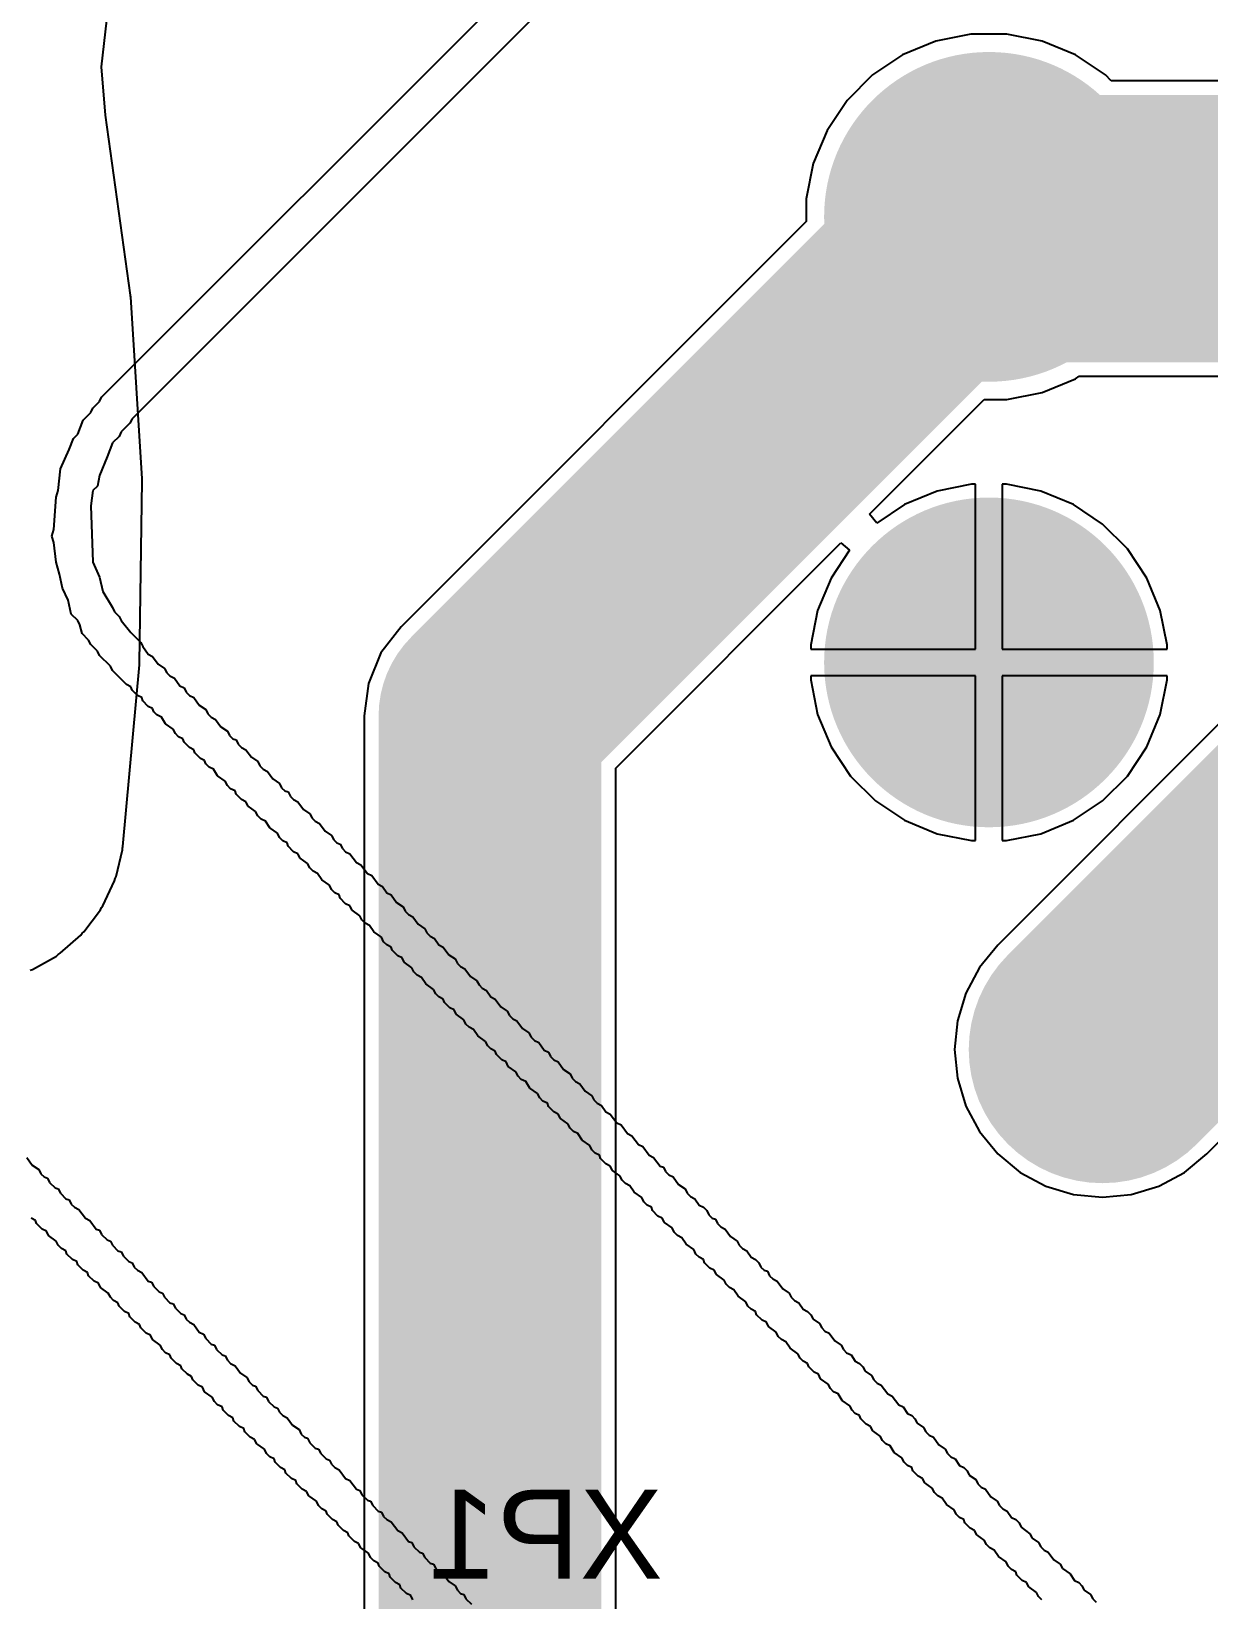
# Model space of a CAD drawing. Header units: millimetres. Extents: x 95 to 305, y 96 to 295.
# Drawn here: x 225.75 to 238.97, y 188.08 to 205.68 of the extents above; entities that cross this region are included whole.
import ezdxf

# ---------------------------------------------------------------- set-up
doc = ezdxf.new("R2010")
doc.units = ezdxf.units.MM
for name, color, linetype in [('BottomLayer', 5, 'Continuous'), ('BottomOverlay', 54, 'Continuous'), ('BottomSolder', 6, 'Continuous'), ('MultiLayer', 9, 'Continuous'), ('PadHoleLayer', 156, 'Continuous'), ('ViaHoleLayer', 16, 'Continuous')]:
    doc.layers.add(name, color=color, linetype=linetype)
doc.styles.add('Arial', font='', dxfattribs={"height": 0.2})
doc.styles.get('Arial').set_extended_font_data('Arial')

# ---------------------------------------------------------------- blocks, each defined once
blk = doc.blocks.new('XT30_3D_38')
at = {"layer": 'BottomLayer'}
h = blk.add_hatch(color=5, dxfattribs=at)
edge = h.paths.add_edge_path()
edge.add_arc((-2.5, 0), 1.8, 0, 360)
h = blk.add_hatch(color=5, dxfattribs=at)
edge = h.paths.add_edge_path()
edge.add_arc((2.5, 0), 1.8, 0, 360)
at = {"layer": 'BottomSolder'}
h = blk.add_hatch(color=6, dxfattribs=at)
edge = h.paths.add_edge_path()
edge.add_arc((-2.5, 0), 1.85, 0, 360)
h = blk.add_hatch(color=6, dxfattribs=at)
edge = h.paths.add_edge_path()
edge.add_arc((2.5, 0), 1.85, 0, 360)
at = {"layer": 'MultiLayer'}
h = blk.add_hatch(color=9, dxfattribs=at)
edge = h.paths.add_edge_path()
edge.add_arc((-2.5, 0), 1.8, 0, 360)
h = blk.add_hatch(color=9, dxfattribs=at)
edge = h.paths.add_edge_path()
edge.add_arc((2.5, 0), 1.8, 0, 360)
at = {"layer": 'PadHoleLayer'}
h = blk.add_hatch(color=156, dxfattribs=at)
edge = h.paths.add_edge_path()
edge.add_arc((-2.5, 0), 1.25, 0, 360)
h = blk.add_hatch(color=156, dxfattribs=at)
edge = h.paths.add_edge_path()
edge.add_arc((2.5, 0), 1.25, 0, 360)

msp = doc.modelspace()

# ---------------------------------------------------------------- hatches: boundary and pattern name
at = {"layer": 'BottomLayer'}
h = msp.add_hatch(color=5, dxfattribs=at)
edge = h.paths.add_edge_path()
edge.add_arc((237.039, 194.933), 0.4, 0, 360)
h = msp.add_hatch(color=5, dxfattribs=at)
edge = h.paths.add_edge_path()
edge.add_arc((237.773, 194.256), 0.4, 0, 360)
h = msp.add_hatch(color=5, dxfattribs=at)
edge = h.paths.add_edge_path()
edge.add_arc((238.482, 193.558), 0.4, 0, 360)
at = {"layer": 'BottomSolder'}
h = msp.add_hatch(color=6, dxfattribs=at)
edge = h.paths.add_edge_path()
edge.add_arc((237.039, 194.933), 0.45, 0, 360)
h = msp.add_hatch(color=6, dxfattribs=at)
edge = h.paths.add_edge_path()
edge.add_arc((237.773, 194.256), 0.45, 0, 360)
h = msp.add_hatch(color=6, dxfattribs=at)
edge = h.paths.add_edge_path()
edge.add_arc((238.482, 193.558), 0.45, 0, 360)
at = {"layer": 'ViaHoleLayer'}
h = msp.add_hatch(color=16, dxfattribs=at)
edge = h.paths.add_edge_path()
edge.add_arc((237.039, 194.933), 0.25, 0, 360)
h = msp.add_hatch(color=16, dxfattribs=at)
edge = h.paths.add_edge_path()
edge.add_arc((237.773, 194.256), 0.25, 0, 360)
h = msp.add_hatch(color=16, dxfattribs=at)
edge = h.paths.add_edge_path()
edge.add_arc((238.482, 193.558), 0.25, 0, 360)

# ---------------------------------------------------------------- linework, layer by layer
at = {"layer": 'BottomLayer'}
for p, q in [((226.541, 205.285), (226.6, 205.809)), ((235.902, 205.571), (235.529, 205.417)), ((236.298, 205.65), (235.902, 205.571)), ((236.702, 205.65), (236.298, 205.65)), ((237.098, 205.571), (236.702, 205.65)), ((237.471, 205.417), (237.098, 205.571)), ((235.529, 205.417), (235.193, 205.192)), ((237.807, 205.192), (237.471, 205.417)), ((226.585, 204.742), (226.541, 205.285)), ((235.193, 205.192), (234.908, 204.907)), ((237.872, 205.127), (237.807, 205.192)), ((241.884, 205.127), (237.872, 205.127)), ((234.908, 204.907), (234.683, 204.571)), ((226.867, 202.722), (226.585, 204.742)), ((234.683, 204.571), (234.529, 204.198)), ((234.529, 204.198), (234.45, 203.802)), ((234.45, 203.802), (234.45, 203.547)), ((234.45, 203.547), (229.902, 198.998)), ((226.867, 202.712), (226.867, 202.722)), ((226.869, 202.702), (226.867, 202.712)), ((226.997, 200.659), (226.869, 202.702)), ((237.098, 201.629), (237.471, 201.783)), ((237.471, 201.783), (237.512, 201.811)), ((237.512, 201.811), (241.884, 201.811)), ((235.159, 200.262), (236.447, 201.55)), ((236.447, 201.55), (236.702, 201.55)), ((236.702, 201.55), (237.098, 201.629)), ((226.968, 198.592), (226.997, 200.639)), ((226.995, 200.649), (226.997, 200.659)), ((226.997, 200.639), (226.995, 200.649)), ((235.917, 200.523), (235.553, 200.372)), ((236.303, 200.6), (235.917, 200.523)), ((236.35, 200.6), (236.303, 200.6)), ((236.35, 198.75), (236.35, 200.6)), ((236.697, 200.6), (236.65, 200.6)), ((236.65, 200.6), (236.65, 198.75)), ((237.083, 200.523), (236.697, 200.6)), ((237.447, 200.372), (237.083, 200.523)), ((235.553, 200.372), (235.24, 200.164)), ((237.775, 200.153), (237.447, 200.372)), ((235.24, 200.164), (235.159, 200.262)), ((238.053, 199.875), (237.775, 200.153)), ((232.312, 197.415), (234.838, 199.941)), ((234.838, 199.941), (234.936, 199.86)), ((234.936, 199.86), (234.728, 199.547)), ((238.272, 199.547), (238.053, 199.875)), ((234.728, 199.547), (234.577, 199.183)), ((238.423, 199.183), (238.272, 199.547)), ((234.577, 199.183), (234.5, 198.797)), ((238.5, 198.797), (238.423, 199.183)), ((229.902, 198.998), (229.677, 198.706)), ((229.677, 198.706), (229.536, 198.365)), ((234.5, 198.797), (234.5, 198.75)), ((234.5, 198.75), (236.35, 198.75)), ((236.65, 198.75), (238.5, 198.75)), ((238.5, 198.75), (238.5, 198.797)), ((226.781, 196.534), (226.967, 198.573)), ((226.966, 198.583), (226.968, 198.592)), ((226.967, 198.573), (226.966, 198.583)), ((229.536, 198.365), (229.488, 198)), ((236.35, 198.45), (234.5, 198.45)), ((234.5, 198.45), (234.5, 198.403)), ((234.5, 198.403), (234.577, 198.017)), ((236.35, 196.6), (236.35, 198.45)), ((238.5, 198.45), (236.65, 198.45)), ((236.65, 198.45), (236.65, 196.6)), ((238.423, 198.017), (238.5, 198.403)), ((238.5, 198.403), (238.5, 198.45)), ((229.488, 198), (229.488, 184.42)), ((234.577, 198.017), (234.728, 197.653)), ((239.313, 198.141), (236.6, 195.428)), ((238.272, 197.653), (238.423, 198.017)), ((234.728, 197.653), (234.946, 197.325)), ((238.053, 197.325), (238.272, 197.653)), ((232.312, 185.901), (232.312, 197.415)), ((234.946, 197.325), (235.225, 197.046)), ((237.775, 197.046), (238.053, 197.325)), ((235.225, 197.046), (235.553, 196.828)), ((237.447, 196.828), (237.775, 197.046)), ((235.553, 196.828), (235.917, 196.677)), ((237.083, 196.677), (237.447, 196.828)), ((235.917, 196.677), (236.303, 196.6)), ((236.303, 196.6), (236.35, 196.6)), ((236.65, 196.6), (236.697, 196.6)), ((236.697, 196.6), (237.083, 196.677)), ((226.705, 196.198), (226.776, 196.498)), ((226.776, 196.516), (226.781, 196.534)), ((226.776, 196.498), (226.776, 196.516)), ((226.557, 195.869), (226.687, 196.149)), ((226.687, 196.149), (226.694, 196.174)), ((226.694, 196.174), (226.705, 196.198)), ((226.344, 195.578), (226.53, 195.824)), ((226.53, 195.824), (226.541, 195.848)), ((226.541, 195.848), (226.557, 195.869)), ((226.077, 195.336), (226.309, 195.539)), ((226.309, 195.539), (226.325, 195.56)), ((226.325, 195.56), (226.344, 195.578)), ((236.6, 195.428), (236.394, 195.177)), ((225.766, 195.154), (226.034, 195.305)), ((226.034, 195.305), (226.054, 195.323)), ((226.054, 195.323), (226.077, 195.336)), ((236.394, 195.177), (236.241, 194.89)), ((238.945, 193.084), (241.172, 195.311)), ((225.741, 195.145), (225.766, 195.154)), ((236.241, 194.89), (236.147, 194.579)), ((236.147, 194.579), (236.115, 194.256)), ((236.115, 194.256), (236.147, 193.933)), ((236.147, 193.933), (236.241, 193.622)), ((236.241, 193.622), (236.394, 193.335)), ((236.394, 193.335), (236.6, 193.084)), ((236.6, 193.084), (236.852, 192.877)), ((238.694, 192.877), (238.945, 193.084)), ((236.852, 192.877), (237.138, 192.724)), ((237.138, 192.724), (237.449, 192.63)), ((238.096, 192.63), (238.407, 192.724)), ((238.407, 192.724), (238.694, 192.877)), ((237.449, 192.63), (237.773, 192.598)), ((237.773, 192.598), (238.096, 192.63))]:
    msp.add_line(p, q, dxfattribs=at)
for points, const_width in [([(236.5, 203.6), (236.662, 203.6)], 3), ([(236.662, 203.6), (236.794, 203.469)], 3), ([(236.794, 203.469), (245.284, 203.469)], 3), ([(230.9, 198), (236.5, 203.6)], 2.5), ([(230.9, 182.3), (230.9, 198)], 2.5), ([(237.773, 194.256), (240.486, 196.969)], 3)]:
    msp.add_lwpolyline(points, dxfattribs=dict(at, const_width=const_width))
for points, const_width in [([(235.75, 203.6, 1), (237.25, 203.6, 1)], 1.5), ([(235.912, 203.6, 1), (237.412, 203.6, 1)], 1.5), ([(235.912, 203.6, 1), (237.412, 203.6, 1)], 1.5), ([(236.044, 203.469, 1), (237.544, 203.469, 1)], 1.5), ([(236.044, 203.469, 1), (237.544, 203.469, 1)], 1.5), ([(235.875, 203.6, 1), (237.125, 203.6, 1)], 1.25), ([(230.275, 198, 1), (231.525, 198, 1)], 1.25), ([(230.275, 198, 1), (231.525, 198, 1)], 1.25), ([(237.023, 194.256, 1), (238.523, 194.256, 1)], 1.5)]:
    msp.add_lwpolyline(points, format="xyb", close=True, dxfattribs=dict(at, const_width=const_width))
at = {"layer": 'BottomOverlay'}
for p, q in [((226.542, 201.576), (242.996, 218.029)), ((243.349, 217.798), (226.883, 201.332)), ((226.445, 201.454), (226.518, 201.527)), ((226.518, 201.527), (226.542, 201.576)), ((226.335, 201.32), (226.421, 201.405)), ((226.421, 201.405), (226.445, 201.454)), ((226.226, 201.113), (226.275, 201.162)), ((226.275, 201.162), (226.335, 201.32)), ((226.761, 201.186), (226.737, 201.137)), ((226.859, 201.283), (226.761, 201.186)), ((226.883, 201.332), (226.859, 201.283)), ((226.08, 200.772), (226.177, 200.991)), ((226.177, 200.991), (226.226, 201.113)), ((226.664, 201.064), (226.603, 200.906)), ((226.737, 201.137), (226.664, 201.064)), ((226.603, 200.906), (226.518, 200.699)), ((226.055, 200.529), (226.08, 200.772)), ((226.518, 200.699), (226.494, 200.578)), ((226.007, 200.091), (226.031, 200.456)), ((226.031, 200.456), (226.055, 200.529)), ((226.445, 200.529), (226.421, 200.359)), ((226.494, 200.578), (226.445, 200.529)), ((226.421, 200.359), (226.445, 199.726)), ((225.982, 200.018), (226.007, 200.091)), ((226.007, 199.945), (225.982, 200.018)), ((226.031, 199.726), (226.007, 199.945)), ((226.068, 199.592), (226.031, 199.726)), ((226.104, 199.434), (226.068, 199.592)), ((226.445, 199.726), (226.518, 199.555)), ((226.165, 199.3), (226.104, 199.434)), ((226.518, 199.555), (226.554, 199.397)), ((226.201, 199.142), (226.165, 199.3)), ((226.554, 199.397), (226.664, 199.215)), ((226.275, 199.069), (226.201, 199.142)), ((226.299, 199.02), (226.275, 199.069)), ((226.664, 199.215), (226.688, 199.166)), ((226.688, 199.166), (226.737, 199.117)), ((226.737, 199.117), (226.761, 199.069)), ((226.761, 199.069), (226.871, 198.935)), ((226.323, 198.923), (226.299, 199.02)), ((226.396, 198.85), (226.323, 198.923)), ((226.871, 198.935), (226.98, 198.825)), ((226.421, 198.801), (226.396, 198.85)), ((226.494, 198.728), (226.421, 198.801)), ((226.518, 198.679), (226.494, 198.728)), ((226.98, 198.825), (227.005, 198.777)), ((227.005, 198.777), (227.066, 198.691)), ((226.64, 198.557), (226.518, 198.679)), ((226.664, 198.509), (226.64, 198.557)), ((227.066, 198.691), (227.114, 198.667)), ((227.114, 198.667), (227.175, 198.582)), ((227.175, 198.582), (227.248, 198.533)), ((227.248, 198.533), (227.272, 198.484)), ((226.822, 198.351), (226.664, 198.509)), ((226.871, 198.326), (226.822, 198.351)), ((227.272, 198.484), (227.309, 198.448)), ((227.309, 198.448), (227.358, 198.424)), ((227.358, 198.424), (227.418, 198.338)), ((226.883, 198.29), (226.871, 198.326)), ((226.944, 198.229), (226.883, 198.29)), ((226.993, 198.205), (226.944, 198.229)), ((227.005, 198.168), (226.993, 198.205)), ((227.066, 198.107), (227.005, 198.168)), ((227.418, 198.338), (227.467, 198.314)), ((227.467, 198.314), (227.491, 198.265)), ((227.491, 198.265), (227.528, 198.229)), ((227.528, 198.229), (227.577, 198.205)), ((227.577, 198.205), (227.638, 198.119)), ((227.114, 198.083), (227.066, 198.107)), ((227.126, 198.046), (227.114, 198.083)), ((227.163, 198.01), (227.126, 198.046)), ((227.212, 197.985), (227.163, 198.01)), ((227.638, 198.119), (227.711, 198.071)), ((227.711, 198.071), (227.735, 198.022)), ((227.735, 198.022), (227.771, 197.985)), ((227.26, 197.912), (227.212, 197.985)), ((227.345, 197.852), (227.26, 197.912)), ((227.37, 197.803), (227.345, 197.852)), ((227.771, 197.985), (227.82, 197.961)), ((227.82, 197.961), (227.881, 197.876)), ((227.881, 197.876), (227.954, 197.827)), ((227.954, 197.827), (227.978, 197.779)), ((227.406, 197.766), (227.37, 197.803)), ((227.455, 197.742), (227.406, 197.766)), ((227.467, 197.706), (227.455, 197.742)), ((227.528, 197.645), (227.467, 197.706)), ((227.577, 197.62), (227.528, 197.645)), ((227.978, 197.779), (228.015, 197.742)), ((228.015, 197.742), (228.051, 197.73)), ((228.051, 197.73), (228.076, 197.681)), ((228.076, 197.681), (228.112, 197.645)), ((228.112, 197.645), (228.161, 197.62)), ((227.589, 197.584), (227.577, 197.62)), ((227.65, 197.523), (227.589, 197.584)), ((227.698, 197.499), (227.65, 197.523)), ((227.711, 197.462), (227.698, 197.499)), ((227.747, 197.426), (227.711, 197.462)), ((228.161, 197.62), (228.222, 197.535)), ((228.222, 197.535), (228.295, 197.487)), ((228.295, 197.487), (228.319, 197.438)), ((227.796, 197.401), (227.747, 197.426)), ((227.844, 197.328), (227.796, 197.401)), ((227.93, 197.267), (227.844, 197.328)), ((228.319, 197.438), (228.356, 197.401)), ((228.356, 197.401), (228.404, 197.377)), ((228.404, 197.377), (228.465, 197.292)), ((228.465, 197.292), (228.538, 197.243)), ((227.954, 197.219), (227.93, 197.267)), ((227.99, 197.182), (227.954, 197.219)), ((228.039, 197.158), (227.99, 197.182)), ((228.051, 197.121), (228.039, 197.158)), ((228.112, 197.061), (228.051, 197.121)), ((228.538, 197.243), (228.562, 197.194)), ((228.562, 197.194), (228.599, 197.158)), ((228.599, 197.158), (228.635, 197.146)), ((228.635, 197.146), (228.66, 197.097)), ((228.161, 197.036), (228.112, 197.061)), ((228.185, 196.988), (228.161, 197.036)), ((228.27, 196.927), (228.185, 196.988)), ((228.66, 197.097), (228.696, 197.061)), ((228.696, 197.061), (228.745, 197.036)), ((228.745, 197.036), (228.806, 196.951)), ((228.806, 196.951), (228.879, 196.902)), ((228.295, 196.878), (228.27, 196.927)), ((228.331, 196.842), (228.295, 196.878)), ((228.38, 196.817), (228.331, 196.842)), ((228.429, 196.744), (228.38, 196.817)), ((228.879, 196.902), (228.903, 196.854)), ((228.903, 196.854), (228.94, 196.817)), ((228.94, 196.817), (228.988, 196.793)), ((228.988, 196.793), (229.049, 196.708)), ((228.514, 196.683), (228.429, 196.744)), ((228.538, 196.635), (228.514, 196.683)), ((228.575, 196.598), (228.538, 196.635)), ((228.623, 196.574), (228.575, 196.598)), ((229.049, 196.708), (229.122, 196.659)), ((229.122, 196.659), (229.147, 196.61)), ((229.147, 196.61), (229.183, 196.574)), ((228.635, 196.537), (228.623, 196.574)), ((228.696, 196.476), (228.635, 196.537)), ((228.745, 196.452), (228.696, 196.476)), ((228.769, 196.403), (228.745, 196.452)), ((229.183, 196.574), (229.22, 196.562)), ((229.22, 196.562), (229.244, 196.513)), ((229.244, 196.513), (229.28, 196.476)), ((229.28, 196.476), (229.329, 196.452)), ((229.329, 196.452), (229.402, 196.355)), ((228.854, 196.343), (228.769, 196.403)), ((228.879, 196.294), (228.854, 196.343)), ((228.915, 196.257), (228.879, 196.294)), ((228.964, 196.233), (228.915, 196.257)), ((229.013, 196.16), (228.964, 196.233)), ((229.402, 196.355), (229.451, 196.33)), ((229.451, 196.33), (229.524, 196.233)), ((229.524, 196.233), (229.573, 196.209)), ((229.098, 196.099), (229.013, 196.16)), ((229.122, 196.05), (229.098, 196.099)), ((229.573, 196.209), (229.646, 196.111)), ((229.646, 196.111), (229.694, 196.087)), ((229.694, 196.087), (229.743, 196.014)), ((229.159, 196.014), (229.122, 196.05)), ((229.207, 195.99), (229.159, 196.014)), ((229.22, 195.953), (229.207, 195.99)), ((229.28, 195.892), (229.22, 195.953)), ((229.329, 195.868), (229.28, 195.892)), ((229.743, 196.014), (229.792, 195.99)), ((229.792, 195.99), (229.852, 195.904)), ((229.852, 195.904), (229.925, 195.856)), ((229.353, 195.819), (229.329, 195.868)), ((229.439, 195.758), (229.353, 195.819)), ((229.463, 195.71), (229.439, 195.758)), ((229.499, 195.673), (229.463, 195.71)), ((229.925, 195.856), (229.95, 195.807)), ((229.95, 195.807), (229.986, 195.771)), ((229.986, 195.771), (230.035, 195.746)), ((230.035, 195.746), (230.096, 195.661)), ((229.548, 195.649), (229.499, 195.673)), ((229.597, 195.576), (229.548, 195.649)), ((229.682, 195.515), (229.597, 195.576)), ((230.096, 195.661), (230.169, 195.612)), ((230.169, 195.612), (230.193, 195.564)), ((230.193, 195.564), (230.23, 195.527)), ((230.23, 195.527), (230.278, 195.503)), ((229.706, 195.466), (229.682, 195.515)), ((229.743, 195.43), (229.706, 195.466)), ((229.792, 195.405), (229.743, 195.43)), ((229.804, 195.369), (229.792, 195.405)), ((229.865, 195.308), (229.804, 195.369)), ((230.278, 195.503), (230.327, 195.43)), ((230.327, 195.43), (230.376, 195.405)), ((230.376, 195.405), (230.437, 195.32)), ((229.913, 195.284), (229.865, 195.308)), ((229.938, 195.235), (229.913, 195.284)), ((230.023, 195.174), (229.938, 195.235)), ((230.047, 195.126), (230.023, 195.174)), ((230.437, 195.32), (230.51, 195.272)), ((230.51, 195.272), (230.534, 195.223)), ((230.534, 195.223), (230.57, 195.186)), ((230.57, 195.186), (230.619, 195.162)), ((230.084, 195.089), (230.047, 195.126)), ((230.132, 195.065), (230.084, 195.089)), ((230.181, 194.992), (230.132, 195.065)), ((230.619, 195.162), (230.68, 195.077)), ((230.68, 195.077), (230.753, 195.028)), ((230.753, 195.028), (230.777, 194.98)), ((230.266, 194.931), (230.181, 194.992)), ((230.291, 194.882), (230.266, 194.931)), ((230.327, 194.846), (230.291, 194.882)), ((230.376, 194.821), (230.327, 194.846)), ((230.777, 194.98), (230.814, 194.943)), ((230.814, 194.943), (230.863, 194.919)), ((230.863, 194.919), (230.911, 194.846)), ((230.911, 194.846), (230.96, 194.821)), ((230.388, 194.785), (230.376, 194.821)), ((230.449, 194.724), (230.388, 194.785)), ((230.497, 194.7), (230.449, 194.724)), ((230.522, 194.651), (230.497, 194.7)), ((230.607, 194.59), (230.522, 194.651)), ((230.96, 194.821), (231.021, 194.736)), ((231.021, 194.736), (231.094, 194.687)), ((231.094, 194.687), (231.118, 194.639)), ((230.631, 194.541), (230.607, 194.59)), ((230.668, 194.505), (230.631, 194.541)), ((230.716, 194.481), (230.668, 194.505)), ((230.765, 194.408), (230.716, 194.481)), ((231.118, 194.639), (231.155, 194.602)), ((231.155, 194.602), (231.203, 194.578)), ((231.203, 194.578), (231.264, 194.493)), ((231.264, 194.493), (231.337, 194.444)), ((230.85, 194.347), (230.765, 194.408)), ((230.875, 194.298), (230.85, 194.347)), ((230.911, 194.262), (230.875, 194.298)), ((231.337, 194.444), (231.361, 194.395)), ((231.361, 194.395), (231.398, 194.359)), ((231.398, 194.359), (231.447, 194.335)), ((231.447, 194.335), (231.507, 194.249)), ((230.96, 194.237), (230.911, 194.262)), ((230.972, 194.201), (230.96, 194.237)), ((231.033, 194.14), (230.972, 194.201)), ((231.082, 194.116), (231.033, 194.14)), ((231.507, 194.249), (231.556, 194.225)), ((231.556, 194.225), (231.581, 194.176)), ((231.581, 194.176), (231.617, 194.14)), ((231.617, 194.14), (231.666, 194.116)), ((231.106, 194.067), (231.082, 194.116)), ((231.191, 194.006), (231.106, 194.067)), ((231.215, 193.957), (231.191, 194.006)), ((231.252, 193.921), (231.215, 193.957)), ((231.666, 194.116), (231.727, 194.03)), ((231.727, 194.03), (231.8, 193.982)), ((231.8, 193.982), (231.824, 193.933)), ((231.301, 193.896), (231.252, 193.921)), ((231.349, 193.823), (231.301, 193.896)), ((231.434, 193.763), (231.349, 193.823)), ((231.824, 193.933), (231.86, 193.896)), ((231.86, 193.896), (231.909, 193.872)), ((231.909, 193.872), (231.97, 193.787)), ((231.97, 193.787), (232.043, 193.738)), ((231.459, 193.714), (231.434, 193.763)), ((231.495, 193.677), (231.459, 193.714)), ((231.544, 193.653), (231.495, 193.677)), ((231.556, 193.617), (231.544, 193.653)), ((231.617, 193.556), (231.556, 193.617)), ((232.043, 193.738), (232.067, 193.69)), ((232.067, 193.69), (232.104, 193.653)), ((232.104, 193.653), (232.152, 193.629)), ((232.152, 193.629), (232.201, 193.556)), ((231.666, 193.531), (231.617, 193.556)), ((231.69, 193.483), (231.666, 193.531)), ((231.775, 193.422), (231.69, 193.483)), ((231.8, 193.373), (231.775, 193.422)), ((232.201, 193.556), (232.25, 193.531)), ((232.25, 193.531), (232.323, 193.434)), ((232.323, 193.434), (232.372, 193.41)), ((231.836, 193.337), (231.8, 193.373)), ((231.885, 193.312), (231.836, 193.337)), ((231.933, 193.239), (231.885, 193.312)), ((232.019, 193.178), (231.933, 193.239)), ((232.372, 193.41), (232.445, 193.312)), ((232.445, 193.312), (232.493, 193.288)), ((232.493, 193.288), (232.566, 193.191)), ((232.043, 193.13), (232.019, 193.178)), ((232.079, 193.093), (232.043, 193.13)), ((232.128, 193.069), (232.079, 193.093)), ((232.14, 193.032), (232.128, 193.069)), ((232.566, 193.191), (232.615, 193.166)), ((232.615, 193.166), (232.688, 193.069)), ((232.688, 193.069), (232.737, 193.045)), ((225.703, 193.045), (225.763, 192.959)), ((225.763, 192.959), (225.836, 192.911)), ((225.836, 192.911), (225.861, 192.862)), ((232.201, 192.972), (232.14, 193.032)), ((232.25, 192.947), (232.201, 192.972)), ((232.274, 192.899), (232.25, 192.947)), ((232.359, 192.838), (232.274, 192.899)), ((232.737, 193.045), (232.81, 192.947)), ((232.81, 192.947), (232.846, 192.935)), ((232.846, 192.935), (232.871, 192.886)), ((232.871, 192.886), (232.907, 192.85)), ((225.861, 192.862), (225.897, 192.826)), ((225.897, 192.826), (225.934, 192.813)), ((225.934, 192.813), (225.958, 192.765)), ((225.958, 192.765), (226.019, 192.704)), ((232.384, 192.789), (232.359, 192.838)), ((232.42, 192.752), (232.384, 192.789)), ((232.469, 192.728), (232.42, 192.752)), ((232.518, 192.655), (232.469, 192.728)), ((232.907, 192.85), (232.956, 192.826)), ((232.956, 192.826), (233.017, 192.74)), ((233.017, 192.74), (233.09, 192.692)), ((226.019, 192.704), (226.055, 192.692)), ((226.055, 192.692), (226.08, 192.643)), ((226.08, 192.643), (226.141, 192.582)), ((226.141, 192.582), (226.177, 192.57)), ((226.177, 192.57), (226.201, 192.521)), ((232.603, 192.594), (232.518, 192.655)), ((232.627, 192.546), (232.603, 192.594)), ((232.664, 192.509), (232.627, 192.546)), ((233.09, 192.692), (233.114, 192.643)), ((233.114, 192.643), (233.15, 192.606)), ((233.15, 192.606), (233.199, 192.582)), ((233.199, 192.582), (233.248, 192.509)), ((225.8, 192.339), (225.751, 192.363)), ((226.201, 192.521), (226.238, 192.485)), ((226.238, 192.485), (226.287, 192.46)), ((226.287, 192.46), (226.36, 192.363)), ((226.36, 192.363), (226.408, 192.339)), ((232.712, 192.485), (232.664, 192.509)), ((232.724, 192.448), (232.712, 192.485)), ((232.785, 192.387), (232.724, 192.448)), ((232.834, 192.363), (232.785, 192.387)), ((232.858, 192.314), (232.834, 192.363)), ((233.248, 192.509), (233.296, 192.485)), ((233.296, 192.485), (233.333, 192.448)), ((233.333, 192.448), (233.357, 192.4)), ((233.357, 192.4), (233.394, 192.363)), ((233.394, 192.363), (233.43, 192.351)), ((225.812, 192.302), (225.8, 192.339)), ((225.873, 192.241), (225.812, 192.302)), ((225.922, 192.217), (225.873, 192.241)), ((225.946, 192.168), (225.922, 192.217)), ((226.408, 192.339), (226.481, 192.241)), ((226.481, 192.241), (226.518, 192.229)), ((226.518, 192.229), (226.542, 192.181)), ((232.944, 192.254), (232.858, 192.314)), ((232.968, 192.205), (232.944, 192.254)), ((233.004, 192.168), (232.968, 192.205)), ((233.43, 192.351), (233.455, 192.302)), ((233.455, 192.302), (233.491, 192.266)), ((233.491, 192.266), (233.54, 192.241)), ((233.54, 192.241), (233.601, 192.156)), ((226.031, 192.107), (225.946, 192.168)), ((226.055, 192.059), (226.031, 192.107)), ((226.092, 192.022), (226.055, 192.059)), ((226.141, 191.998), (226.092, 192.022)), ((226.542, 192.181), (226.603, 192.12)), ((226.603, 192.12), (226.64, 192.107)), ((226.64, 192.107), (226.664, 192.059)), ((226.664, 192.059), (226.725, 191.998)), ((233.053, 192.144), (233.004, 192.168)), ((233.102, 192.071), (233.053, 192.144)), ((233.187, 192.01), (233.102, 192.071)), ((233.211, 191.961), (233.187, 192.01)), ((233.601, 192.156), (233.674, 192.107)), ((233.674, 192.107), (233.698, 192.059)), ((233.698, 192.059), (233.735, 192.022)), ((233.735, 192.022), (233.783, 191.998)), ((226.153, 191.961), (226.141, 191.998)), ((226.214, 191.901), (226.153, 191.961)), ((226.262, 191.876), (226.214, 191.901)), ((226.275, 191.84), (226.262, 191.876)), ((226.335, 191.779), (226.275, 191.84)), ((226.725, 191.998), (226.761, 191.986)), ((226.761, 191.986), (226.786, 191.937)), ((226.786, 191.937), (226.846, 191.876)), ((226.846, 191.876), (226.883, 191.864)), ((226.883, 191.864), (226.907, 191.815)), ((233.248, 191.925), (233.211, 191.961)), ((233.296, 191.901), (233.248, 191.925)), ((233.309, 191.864), (233.296, 191.901)), ((233.369, 191.803), (233.309, 191.864)), ((233.783, 191.998), (233.832, 191.925)), ((233.832, 191.925), (233.881, 191.901)), ((233.881, 191.901), (233.917, 191.864)), ((233.917, 191.864), (233.941, 191.815)), ((226.384, 191.755), (226.335, 191.779)), ((226.396, 191.718), (226.384, 191.755)), ((226.457, 191.657), (226.396, 191.718)), ((226.506, 191.633), (226.457, 191.657)), ((226.907, 191.815), (226.944, 191.779)), ((226.944, 191.779), (226.993, 191.755)), ((226.993, 191.755), (227.066, 191.657)), ((227.066, 191.657), (227.102, 191.645)), ((233.418, 191.779), (233.369, 191.803)), ((233.442, 191.73), (233.418, 191.779)), ((233.528, 191.669), (233.442, 191.73)), ((233.552, 191.621), (233.528, 191.669)), ((233.941, 191.815), (233.978, 191.779)), ((233.978, 191.779), (234.014, 191.767)), ((234.014, 191.767), (234.039, 191.718)), ((234.039, 191.718), (234.075, 191.682)), ((234.075, 191.682), (234.124, 191.657)), ((234.124, 191.657), (234.185, 191.572)), ((226.53, 191.584), (226.506, 191.633)), ((226.615, 191.523), (226.53, 191.584)), ((226.64, 191.475), (226.615, 191.523)), ((227.102, 191.645), (227.126, 191.596)), ((227.126, 191.596), (227.187, 191.536)), ((227.187, 191.536), (227.224, 191.523)), ((227.224, 191.523), (227.248, 191.475)), ((233.589, 191.584), (233.552, 191.621)), ((233.637, 191.56), (233.589, 191.584)), ((233.686, 191.487), (233.637, 191.56)), ((233.771, 191.426), (233.686, 191.487)), ((234.185, 191.572), (234.258, 191.523)), ((234.258, 191.523), (234.282, 191.475)), ((226.676, 191.438), (226.64, 191.475)), ((226.725, 191.414), (226.676, 191.438)), ((226.737, 191.377), (226.725, 191.414)), ((226.798, 191.316), (226.737, 191.377)), ((226.846, 191.292), (226.798, 191.316)), ((227.248, 191.475), (227.309, 191.414)), ((227.309, 191.414), (227.345, 191.402)), ((227.345, 191.402), (227.37, 191.353)), ((227.37, 191.353), (227.431, 191.292)), ((233.795, 191.377), (233.771, 191.426)), ((233.832, 191.341), (233.795, 191.377)), ((233.881, 191.316), (233.832, 191.341)), ((233.893, 191.28), (233.881, 191.316)), ((234.282, 191.475), (234.319, 191.438)), ((234.319, 191.438), (234.367, 191.414)), ((234.367, 191.414), (234.416, 191.341)), ((234.416, 191.341), (234.465, 191.316)), ((234.465, 191.316), (234.501, 191.28)), ((226.859, 191.256), (226.846, 191.292)), ((226.92, 191.195), (226.859, 191.256)), ((226.968, 191.17), (226.92, 191.195)), ((226.98, 191.134), (226.968, 191.17)), ((227.041, 191.073), (226.98, 191.134)), ((227.431, 191.292), (227.467, 191.28)), ((227.467, 191.28), (227.491, 191.231)), ((227.491, 191.231), (227.528, 191.195)), ((227.528, 191.195), (227.577, 191.17)), ((227.577, 191.17), (227.638, 191.085)), ((233.954, 191.219), (233.893, 191.28)), ((234.002, 191.195), (233.954, 191.219)), ((234.027, 191.146), (234.002, 191.195)), ((234.112, 191.085), (234.027, 191.146)), ((234.501, 191.28), (234.526, 191.231)), ((234.526, 191.231), (234.599, 191.183)), ((234.599, 191.183), (234.623, 191.134)), ((234.623, 191.134), (234.659, 191.097)), ((227.09, 191.049), (227.041, 191.073)), ((227.114, 191), (227.09, 191.049)), ((227.199, 190.939), (227.114, 191)), ((227.638, 191.085), (227.686, 191.061)), ((227.686, 191.061), (227.711, 191.012)), ((227.711, 191.012), (227.771, 190.951)), ((227.771, 190.951), (227.808, 190.939)), ((234.136, 191.037), (234.112, 191.085)), ((234.173, 191), (234.136, 191.037)), ((234.221, 190.976), (234.173, 191)), ((234.27, 190.903), (234.221, 190.976)), ((234.659, 191.097), (234.708, 191.073)), ((234.708, 191.073), (234.769, 190.988)), ((234.769, 190.988), (234.842, 190.939)), ((227.224, 190.891), (227.199, 190.939)), ((227.26, 190.854), (227.224, 190.891)), ((227.309, 190.83), (227.26, 190.854)), ((227.321, 190.793), (227.309, 190.83)), ((227.382, 190.732), (227.321, 190.793)), ((227.808, 190.939), (227.832, 190.891)), ((227.832, 190.891), (227.893, 190.83)), ((227.893, 190.83), (227.93, 190.817)), ((227.93, 190.817), (227.954, 190.769)), ((234.355, 190.842), (234.27, 190.903)), ((234.38, 190.793), (234.355, 190.842)), ((234.416, 190.757), (234.38, 190.793)), ((234.842, 190.939), (234.866, 190.891)), ((234.866, 190.891), (234.903, 190.854)), ((234.903, 190.854), (234.952, 190.83)), ((234.952, 190.83), (235, 190.757)), ((227.431, 190.708), (227.382, 190.732)), ((227.443, 190.671), (227.431, 190.708)), ((227.504, 190.611), (227.443, 190.671)), ((227.552, 190.586), (227.504, 190.611)), ((227.954, 190.769), (227.99, 190.732)), ((227.99, 190.732), (228.039, 190.708)), ((228.039, 190.708), (228.1, 190.623)), ((228.1, 190.623), (228.173, 190.574)), ((234.465, 190.732), (234.416, 190.757)), ((234.477, 190.696), (234.465, 190.732)), ((234.538, 190.635), (234.477, 190.696)), ((234.586, 190.611), (234.538, 190.635)), ((234.611, 190.562), (234.586, 190.611)), ((235, 190.757), (235.049, 190.732)), ((235.049, 190.732), (235.085, 190.696)), ((235.085, 190.696), (235.11, 190.647)), ((235.11, 190.647), (235.183, 190.598)), ((235.183, 190.598), (235.207, 190.55)), ((227.564, 190.55), (227.552, 190.586)), ((227.625, 190.489), (227.564, 190.55)), ((227.674, 190.465), (227.625, 190.489)), ((227.698, 190.416), (227.674, 190.465)), ((228.173, 190.574), (228.197, 190.525)), ((228.197, 190.525), (228.234, 190.489)), ((228.234, 190.489), (228.27, 190.477)), ((228.27, 190.477), (228.295, 190.428)), ((228.295, 190.428), (228.356, 190.367)), ((234.696, 190.501), (234.611, 190.562)), ((234.72, 190.452), (234.696, 190.501)), ((234.757, 190.416), (234.72, 190.452)), ((235.207, 190.55), (235.244, 190.513)), ((235.244, 190.513), (235.292, 190.489)), ((235.292, 190.489), (235.365, 190.392)), ((227.784, 190.355), (227.698, 190.416)), ((227.808, 190.306), (227.784, 190.355)), ((227.844, 190.27), (227.808, 190.306)), ((227.893, 190.246), (227.844, 190.27)), ((228.356, 190.367), (228.392, 190.355)), ((228.392, 190.355), (228.416, 190.306)), ((228.416, 190.306), (228.477, 190.246)), ((234.806, 190.392), (234.757, 190.416)), ((234.854, 190.319), (234.806, 190.392)), ((234.939, 190.258), (234.854, 190.319)), ((234.964, 190.209), (234.939, 190.258)), ((235.365, 190.392), (235.414, 190.367)), ((235.414, 190.367), (235.487, 190.27)), ((235.487, 190.27), (235.536, 190.246)), ((227.905, 190.209), (227.893, 190.246)), ((227.966, 190.148), (227.905, 190.209)), ((228.015, 190.124), (227.966, 190.148)), ((228.027, 190.087), (228.015, 190.124)), ((228.088, 190.026), (228.027, 190.087)), ((228.477, 190.246), (228.514, 190.233)), ((228.514, 190.233), (228.538, 190.185)), ((228.538, 190.185), (228.575, 190.148)), ((228.575, 190.148), (228.623, 190.124)), ((228.623, 190.124), (228.684, 190.039)), ((235, 190.173), (234.964, 190.209)), ((235.049, 190.148), (235, 190.173)), ((235.061, 190.112), (235.049, 190.148)), ((235.122, 190.051), (235.061, 190.112)), ((235.536, 190.246), (235.584, 190.173)), ((235.584, 190.173), (235.633, 190.148)), ((235.633, 190.148), (235.67, 190.112)), ((235.67, 190.112), (235.694, 190.063)), ((228.136, 190.002), (228.088, 190.026)), ((228.149, 189.966), (228.136, 190.002)), ((228.209, 189.905), (228.149, 189.966)), ((228.258, 189.88), (228.209, 189.905)), ((228.684, 190.039), (228.757, 189.99)), ((228.757, 189.99), (228.781, 189.941)), ((228.781, 189.941), (228.818, 189.905)), ((228.818, 189.905), (228.854, 189.893)), ((235.171, 190.026), (235.122, 190.051)), ((235.195, 189.978), (235.171, 190.026)), ((235.28, 189.917), (235.195, 189.978)), ((235.304, 189.868), (235.28, 189.917)), ((235.694, 190.063), (235.767, 190.014)), ((235.767, 190.014), (235.791, 189.966)), ((235.791, 189.966), (235.828, 189.929)), ((235.828, 189.929), (235.876, 189.905)), ((235.876, 189.905), (235.937, 189.82)), ((228.283, 189.832), (228.258, 189.88)), ((228.368, 189.771), (228.283, 189.832)), ((228.392, 189.722), (228.368, 189.771)), ((228.429, 189.686), (228.392, 189.722)), ((228.854, 189.893), (228.879, 189.844)), ((228.879, 189.844), (228.94, 189.783)), ((228.94, 189.783), (228.976, 189.771)), ((228.976, 189.771), (229.001, 189.722)), ((229.001, 189.722), (229.061, 189.661)), ((235.341, 189.832), (235.304, 189.868)), ((235.39, 189.807), (235.341, 189.832)), ((235.438, 189.734), (235.39, 189.807)), ((235.524, 189.674), (235.438, 189.734)), ((235.937, 189.82), (236.01, 189.771)), ((236.01, 189.771), (236.035, 189.722)), ((236.035, 189.722), (236.071, 189.686)), ((228.477, 189.661), (228.429, 189.686)), ((228.489, 189.625), (228.477, 189.661)), ((228.55, 189.564), (228.489, 189.625)), ((228.599, 189.54), (228.55, 189.564)), ((229.061, 189.661), (229.098, 189.649)), ((229.098, 189.649), (229.122, 189.601)), ((229.122, 189.601), (229.159, 189.564)), ((229.159, 189.564), (229.207, 189.54)), ((235.548, 189.625), (235.524, 189.674)), ((235.584, 189.588), (235.548, 189.625)), ((235.633, 189.564), (235.584, 189.588)), ((235.645, 189.528), (235.633, 189.564)), ((236.071, 189.686), (236.12, 189.661)), ((236.12, 189.661), (236.169, 189.588)), ((236.169, 189.588), (236.217, 189.564)), ((236.217, 189.564), (236.254, 189.528)), ((228.611, 189.503), (228.599, 189.54)), ((228.672, 189.442), (228.611, 189.503)), ((228.721, 189.418), (228.672, 189.442)), ((228.733, 189.381), (228.721, 189.418)), ((228.794, 189.321), (228.733, 189.381)), ((229.207, 189.54), (229.28, 189.442)), ((229.28, 189.442), (229.329, 189.418)), ((229.329, 189.418), (229.402, 189.321)), ((235.706, 189.467), (235.645, 189.528)), ((235.755, 189.442), (235.706, 189.467)), ((235.779, 189.394), (235.755, 189.442)), ((235.864, 189.333), (235.779, 189.394)), ((236.254, 189.528), (236.278, 189.479)), ((236.278, 189.479), (236.351, 189.43)), ((236.351, 189.43), (236.375, 189.381)), ((236.375, 189.381), (236.412, 189.345)), ((228.842, 189.296), (228.794, 189.321)), ((228.867, 189.248), (228.842, 189.296)), ((228.952, 189.187), (228.867, 189.248)), ((229.402, 189.321), (229.439, 189.308)), ((229.439, 189.308), (229.463, 189.26)), ((229.463, 189.26), (229.524, 189.199)), ((229.524, 189.199), (229.56, 189.187)), ((235.889, 189.284), (235.864, 189.333)), ((235.925, 189.248), (235.889, 189.284)), ((235.974, 189.223), (235.925, 189.248)), ((236.022, 189.15), (235.974, 189.223)), ((236.412, 189.345), (236.461, 189.321)), ((236.461, 189.321), (236.521, 189.235)), ((236.521, 189.235), (236.594, 189.187)), ((228.976, 189.138), (228.952, 189.187)), ((229.013, 189.102), (228.976, 189.138)), ((229.061, 189.077), (229.013, 189.102)), ((229.074, 189.041), (229.061, 189.077)), ((229.134, 188.98), (229.074, 189.041)), ((229.56, 189.187), (229.585, 189.138)), ((229.585, 189.138), (229.646, 189.077)), ((229.646, 189.077), (229.682, 189.065)), ((229.682, 189.065), (229.706, 189.016)), ((229.706, 189.016), (229.743, 188.98)), ((236.108, 189.089), (236.022, 189.15)), ((236.132, 189.041), (236.108, 189.089)), ((236.169, 189.004), (236.132, 189.041)), ((236.594, 189.187), (236.619, 189.138)), ((236.619, 189.138), (236.655, 189.102)), ((236.655, 189.102), (236.704, 189.077)), ((236.704, 189.077), (236.753, 189.004)), ((229.183, 188.956), (229.134, 188.98)), ((229.195, 188.919), (229.183, 188.956)), ((229.256, 188.858), (229.195, 188.919)), ((229.305, 188.834), (229.256, 188.858)), ((229.743, 188.98), (229.792, 188.956)), ((229.792, 188.956), (229.865, 188.858)), ((229.865, 188.858), (229.913, 188.834)), ((236.217, 188.98), (236.169, 189.004)), ((236.229, 188.943), (236.217, 188.98)), ((236.29, 188.883), (236.229, 188.943)), ((236.339, 188.858), (236.29, 188.883)), ((236.363, 188.809), (236.339, 188.858)), ((236.753, 189.004), (236.801, 188.98)), ((236.801, 188.98), (236.838, 188.943)), ((236.838, 188.943), (236.862, 188.895)), ((236.862, 188.895), (236.96, 188.822)), ((229.317, 188.797), (229.305, 188.834)), ((229.378, 188.736), (229.317, 188.797)), ((229.426, 188.712), (229.378, 188.736)), ((229.451, 188.663), (229.426, 188.712)), ((229.536, 188.603), (229.451, 188.663)), ((229.913, 188.834), (229.986, 188.736)), ((229.986, 188.736), (230.023, 188.724)), ((230.023, 188.724), (230.047, 188.676)), ((230.047, 188.676), (230.108, 188.615)), ((236.448, 188.749), (236.363, 188.809)), ((236.473, 188.7), (236.448, 188.749)), ((236.509, 188.663), (236.473, 188.7)), ((236.558, 188.639), (236.509, 188.663)), ((236.96, 188.822), (236.984, 188.773)), ((236.984, 188.773), (237.057, 188.724)), ((237.057, 188.724), (237.081, 188.676)), ((237.081, 188.676), (237.118, 188.639)), ((229.56, 188.554), (229.536, 188.603)), ((229.597, 188.517), (229.56, 188.554)), ((229.646, 188.493), (229.597, 188.517)), ((229.658, 188.457), (229.646, 188.493)), ((230.108, 188.615), (230.144, 188.603)), ((230.144, 188.603), (230.169, 188.554)), ((230.169, 188.554), (230.23, 188.493)), ((230.23, 188.493), (230.266, 188.481)), ((236.607, 188.566), (236.558, 188.639)), ((236.692, 188.505), (236.607, 188.566)), ((236.716, 188.457), (236.692, 188.505)), ((237.118, 188.639), (237.166, 188.615)), ((237.166, 188.615), (237.227, 188.53)), ((237.227, 188.53), (237.3, 188.481)), ((229.719, 188.396), (229.658, 188.457)), ((229.767, 188.371), (229.719, 188.396)), ((229.779, 188.335), (229.767, 188.371)), ((229.84, 188.274), (229.779, 188.335)), ((230.266, 188.481), (230.291, 188.432)), ((230.291, 188.432), (230.327, 188.396)), ((230.327, 188.396), (230.376, 188.371)), ((230.376, 188.371), (230.437, 188.286)), ((236.753, 188.42), (236.716, 188.457)), ((236.801, 188.396), (236.753, 188.42)), ((236.814, 188.359), (236.801, 188.396)), ((236.874, 188.298), (236.814, 188.359)), ((237.3, 188.481), (237.325, 188.432)), ((237.325, 188.432), (237.41, 188.371)), ((237.41, 188.371), (237.459, 188.298)), ((229.889, 188.25), (229.84, 188.274)), ((229.901, 188.213), (229.889, 188.25)), ((229.962, 188.152), (229.901, 188.213)), ((230.011, 188.128), (229.962, 188.152)), ((230.437, 188.286), (230.51, 188.238)), ((230.51, 188.238), (230.534, 188.189)), ((230.534, 188.189), (230.57, 188.152)), ((230.57, 188.152), (230.607, 188.14)), ((230.607, 188.14), (230.631, 188.091)), ((236.923, 188.274), (236.874, 188.298)), ((236.947, 188.225), (236.923, 188.274)), ((237.033, 188.164), (236.947, 188.225)), ((237.057, 188.116), (237.033, 188.164)), ((237.459, 188.298), (237.507, 188.274)), ((237.507, 188.274), (237.544, 188.238)), ((237.544, 188.238), (237.568, 188.189)), ((237.568, 188.189), (237.641, 188.14)), ((237.641, 188.14), (237.665, 188.091)), ((230.035, 188.079), (230.011, 188.128)), ((230.631, 188.091), (230.692, 188.031)), ((237.093, 188.079), (237.057, 188.116)), ((237.665, 188.091), (237.702, 188.055))]:
    msp.add_line(p, q, dxfattribs=at)

# ---------------------------------------------------------------- block references
at = {"rotation": 90}
msp.add_blockref('XT30_3D_38', (236.5, 201.1), dxfattribs=at)

# ---------------------------------------------------------------- texts
at = {"layer": 'BottomOverlay', "style": 'Arial', "text_generation_flag": 2}
msp.add_text('XP1', height=1, dxfattribs=at).set_placement((232.842, 188.316))

doc.saveas('drawing.dxf')
